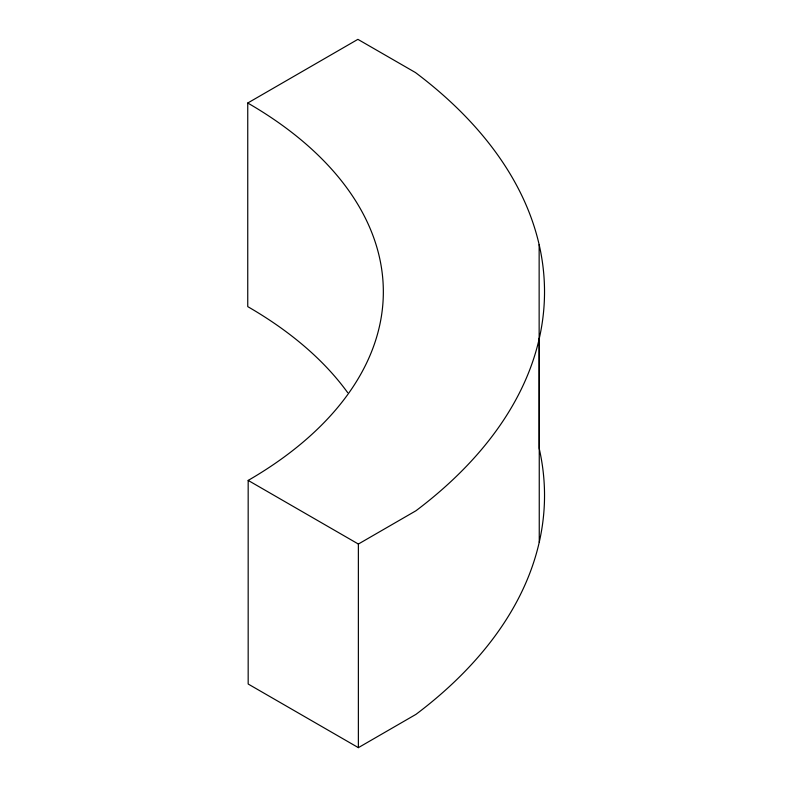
<?xml version="1.0" encoding="UTF-8"?>
<svg xmlns="http://www.w3.org/2000/svg" width="787" height="787" viewBox="0 0 787 787"><rect width="100%" height="100%" fill="white"/><g stroke="black" fill="none" stroke-linecap="round" stroke-linejoin="round"><path stroke-width="1.18" d="M247.748 103.018L357.888 39.35L415.457 72.552A623.412 359.925 0 0 1 415.949 510.763L358.37 544.043L358.37 747.65L248.171 684.021L248.171 480.414A462.225 266.862 0 0 0 247.748 103.018L247.748 306.625A462.225 266.862 0 0 1 347.687 392.664M358.37 747.65L415.949 714.37A623.412 359.925 0 0 0 539.144 448.236L539.144 244.629M248.171 480.414L358.37 544.043M539.252 338.587L539.252 542.194"/></g></svg>
